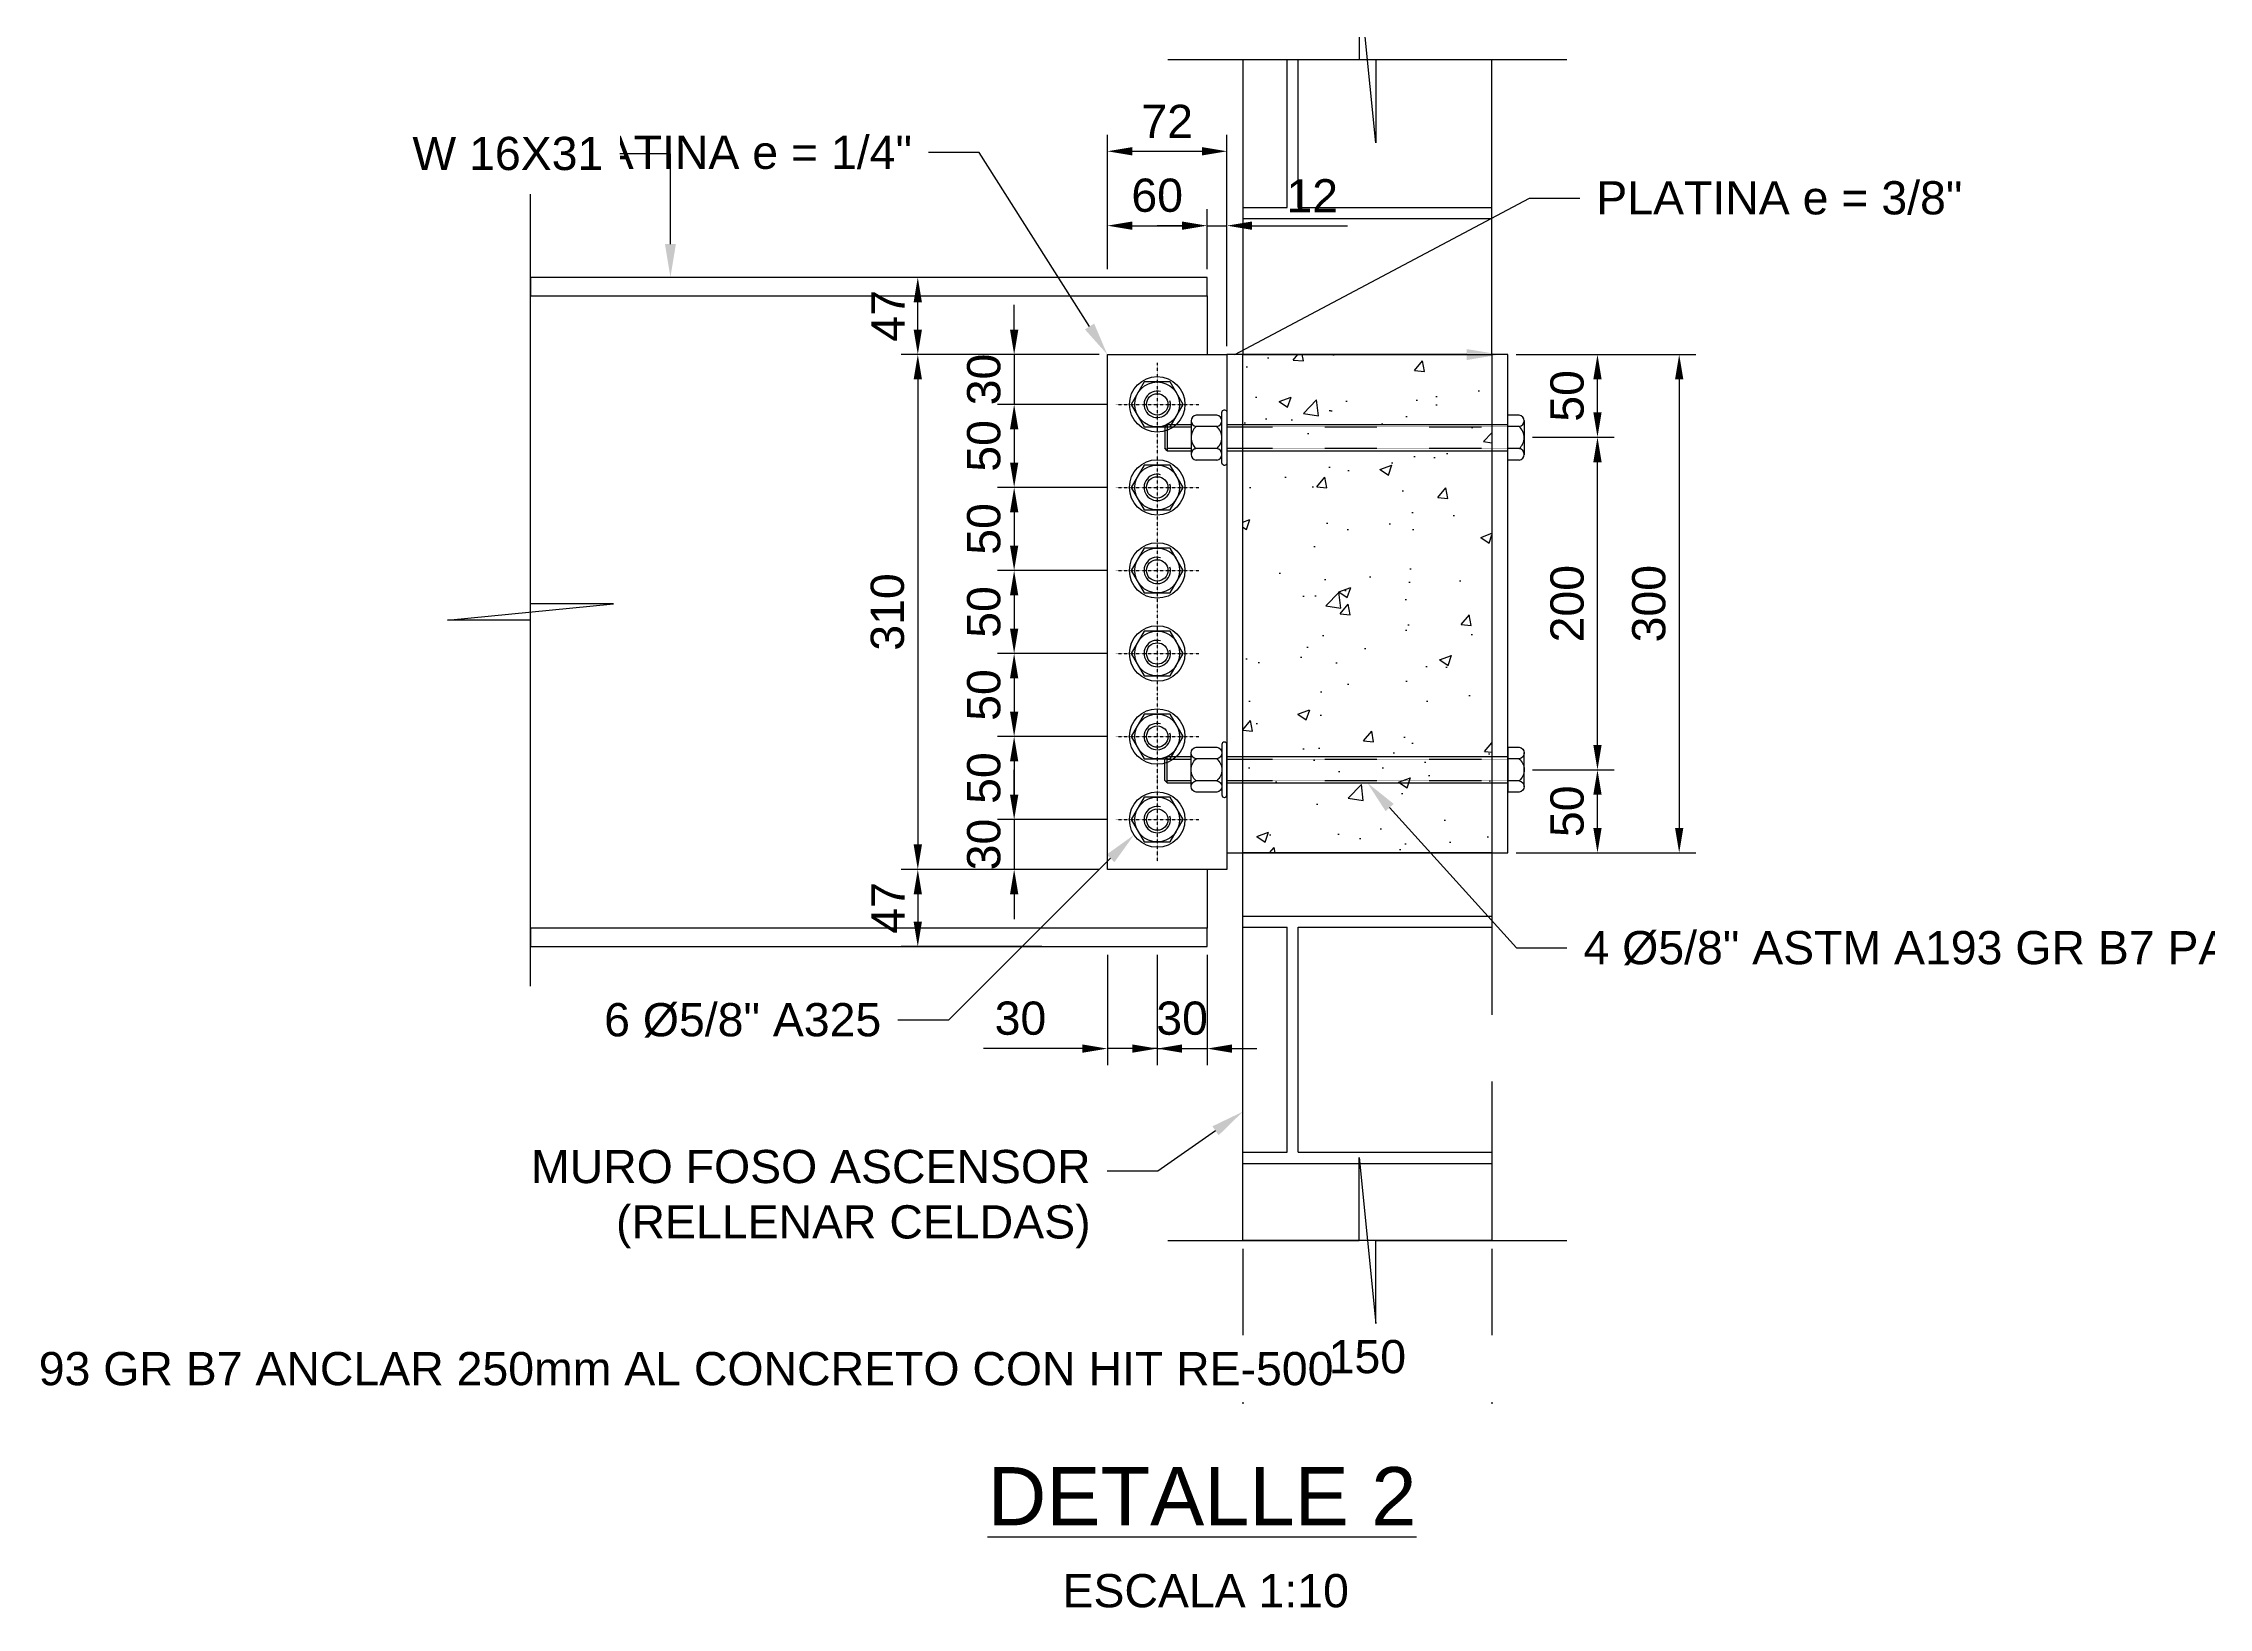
# Model space of a CAD drawing. Header units: millimetres. Extents: x -241278 to 318497, y -110515 to 29234.
# Drawn here: x -30626 to -29322, y -43251 to -42309 of the extents above; entities that cross this region are included whole.
import ezdxf
from ezdxf import colors
from ezdxf.entities.mleader import LeaderData, LeaderLine
from ezdxf.enums import TextEntityAlignment as Align
from ezdxf.math import Vec2, Vec3

# ---------------------------------------------------------------- set-up
doc = ezdxf.new("R2010")
doc.units = ezdxf.units.MM
doc.header["$LTSCALE"] = 0.1
doc.linetypes.add('CENTER', pattern=[2, 1.25, -0.25, 0.25, -0.25])
doc.linetypes.add('HIDDEN', pattern=[0.375, 0.25, -0.125])
for name, color, linetype in [('EE-CENTROS', 8, 'CENTER'), ('EE-OCULTAS', 8, 'HIDDEN'), ('EE-TEXTO 1', 4, 'Continuous'), ('EE-TEXTO 2', 2, 'Continuous'), ('SIM-CONCRETO', 8, 'Continuous'), ('SIM-COTAS', 1, 'Continuous'), ('SIM-MAMPOSTERIA', 150, 'Continuous'), ('SIM-PLATINAS', 2, 'Continuous'), ('SIM-W16x31', 164, 'Continuous')]:
    doc.layers.add(name, color=color, linetype=linetype)
doc.styles.add('ARIAL EE', font='arial.ttf')
doc.styles.get("Standard").update_dxf_attribs({"font": 'arial.ttf'})
doc.dimstyles.new('EE 1_STANDAR', dxfattribs={"dimtxt": 2, "dimasz": 1.5, "dimexe": 1, "dimexo": 0.5, "dimgap": 0.8, "dimtad": 1, "dimdec": 0, "dimdsep": 46, "dimtxsty": 'Standard', "dimcen": 0.09, "dimclrd": 256, "dimclre": 256, "dimclrt": 2, "dimadec": 0, "dimazin": 0, "dimtfac": 1, "dimtdec": 0, "dimtix": 1, "dimtmove": 0, "dimatfit": 2, "dimfxl": 1, "dimtolj": 1, "dimlwd": -1, "dimlwe": -1, "dimarcsym": 1})
pattern_1 = [(0, (0, -454.09), (142.24, 142.24), [277.8125, -6.6675]), (0, (-142.24, -447.42), (142.24, 142.24), [277.8125, -6.6675]), (90, (0, -454.09), (-142.24, 142.24), [-148.9075, 135.5725]), (90, (-6.67, -454.09), (-142.24, 142.24), [-148.9075, 135.5725])]

# ---------------------------------------------------------------- blocks, each defined once
blk = doc.blocks.new('TUERCA 5-8')
blk.add_lwpolyline([(919700.1, -652089.1), (919692.3, -652102.6), (919700.1, -652116.1), (919715.7, -652116.1), (919723.5, -652102.6), (919715.7, -652089.1)], close=True)
for radius in [16.7, 13.5, 6.44]:
    blk.add_circle((919707.9, -652102.6), radius)
blk.add_arc((919707.9, -652102.6), 7.94, 75, 15)
at = {"layer": 'EE-CENTROS'}
for p, q in [((919707.9, -652077.6), (919707.9, -652127.6)), ((919682.9, -652102.6), (919732.9, -652102.6))]:
    blk.add_line(p, q, dxfattribs=at)
blk = doc.blocks.new('TUER 5-8')
blk.add_blockref('TUERCA 5-8', (-919707.9, 652102.6))
blk = doc.blocks.new('*U97')
for p, q in [((-13.5, 175.9), (-13.5, 169)), ((-10.3, 178.9), (10.3, 178.9)), ((-6.6, 175.9), (-6.6, 169)), ((6.6, 175.9), (6.6, 169)), ((13.5, 175.9), (13.5, 169)), ((13.5, 169), (-13.5, 169)), ((-7.9, 0), (-7.9, 169)), ((7.9, 0), (7.9, 169)), ((-13.5, -6.1), (-13.5, -18.6)), ((-6.6, -6.1), (-6.6, -18.6)), ((6.6, -6.1), (6.6, -18.6)), ((13.5, -6.1), (13.5, -18.6)), ((-10.3, -21.6), (10.3, -21.6)), ((-7.9, -36), (-7.9, -21.6)), ((7.9, -36), (7.9, -21.6)), ((-7.9, -36), (7.9, -36)), ((-7.9, -36), (-6.4, -37.5)), ((-6.4, -37.5), (6.4, -37.5)), ((7.9, -36), (6.4, -37.5))]:
    blk.add_line(p, q)
blk.add_lwpolyline([(-16.7, -1.6), (-16.7, -1.5, -0.414214), (-15.2, 0), (15.2, 0, -0.414214), (16.7, -1.5), (16.7, -1.6, -0.414214), (15.2, -3.1), (-15.2, -3.1, -0.414214)], format="xyb", close=True)
for centre, radius, start, end in [((-10.1, 175.5), 3.47, 7.7682, 172.2318), ((0, 170.1), 8.8, 41.2145, 138.7855), ((10.1, 175.5), 3.47, 7.7682, 172.2318), ((-10.1, -6.6), 3.47, 7.7682, 172.2318), ((0, -11.9), 8.8, 41.2145, 138.7855), ((10.1, -6.6), 3.47, 7.7682, 172.2318), ((-10.1, -18.1), 3.47, 187.7682, 352.2318), ((0, -12.8), 8.8, 221.2145, 318.7855), ((10.1, -18.1), 3.47, 187.7682, 352.2318)]:
    blk.add_arc(centre, radius, start, end)
at = {"layer": 'EE-OCULTAS'}
for p, q in [((-6.4, 0), (-6.4, 169)), ((6.4, 0), (6.4, 169)), ((-6.4, -37.5), (-6.4, -21.6)), ((6.4, -37.5), (6.4, -21.8))]:
    blk.add_line(p, q, dxfattribs=at)
blk = doc.blocks.new('*D99')
at = {"layer": 'SIM-COTAS', "transparency": 16777216}
for p, q in [((-29739.1, -42496.7), (-29630.9, -42496.7)), ((-29640.9, -42511.7), (-29640.9, -42781.7)), ((-29739.1, -42796.7), (-29630.9, -42796.7))]:
    blk.add_line(p, q, dxfattribs=at)
for points in [[(-29643.4, -42511.7), (-29638.4, -42511.7), (-29640.9, -42496.7)], [(-29643.4, -42781.7), (-29638.4, -42781.7), (-29640.9, -42796.7)]]:
    blk.add_solid(points, dxfattribs=at)
at = {"layer": 'SIM-COTAS', "color": 2, "transparency": 16777216, "insert": (-29659.1, -42646.7), "char_height": 20, "attachment_point": 5, "rotation": 90}
blk.add_mtext('\\A1;300', dxfattribs=at)
blk = doc.blocks.new('*D100')
at = {"layer": 'SIM-COTAS', "transparency": 16777216}
for p, q in [((-29729.2, -42746.8), (-29680.1, -42746.8)), ((-29690.1, -42781.7), (-29690.1, -42761.8)), ((-29739.1, -42796.7), (-29680.1, -42796.7))]:
    blk.add_line(p, q, dxfattribs=at)
for points in [[(-29692.6, -42761.8), (-29687.6, -42761.8), (-29690.1, -42746.8)], [(-29692.6, -42781.7), (-29687.6, -42781.7), (-29690.1, -42796.7)]]:
    blk.add_solid(points, dxfattribs=at)
at = {"layer": 'SIM-COTAS', "color": 2, "transparency": 16777216, "insert": (-29708.3, -42771.7), "char_height": 20, "attachment_point": 5, "rotation": 90}
blk.add_mtext('\\A1;50', dxfattribs=at)
blk = doc.blocks.new('*D101')
at = {"layer": 'SIM-COTAS', "transparency": 16777216}
for p, q in [((-29729.2, -42546.5), (-29680.1, -42546.5)), ((-29690.1, -42731.8), (-29690.1, -42561.5)), ((-29729.2, -42746.8), (-29680.1, -42746.8))]:
    blk.add_line(p, q, dxfattribs=at)
for points in [[(-29692.6, -42561.5), (-29687.6, -42561.5), (-29690.1, -42546.5)], [(-29692.6, -42731.8), (-29687.6, -42731.8), (-29690.1, -42746.8)]]:
    blk.add_solid(points, dxfattribs=at)
at = {"layer": 'SIM-COTAS', "color": 2, "transparency": 16777216, "insert": (-29708.3, -42646.7), "char_height": 20, "attachment_point": 5, "rotation": 90}
blk.add_mtext('\\A1;200', dxfattribs=at)
blk = doc.blocks.new('*D102')
at = {"layer": 'SIM-COTAS', "transparency": 16777216}
for p, q in [((-29739.1, -42496.7), (-29680.1, -42496.7)), ((-29690.1, -42531.5), (-29690.1, -42511.7)), ((-29729.2, -42546.5), (-29680.1, -42546.5))]:
    blk.add_line(p, q, dxfattribs=at)
for points in [[(-29692.6, -42511.7), (-29687.6, -42511.7), (-29690.1, -42496.7)], [(-29692.6, -42531.5), (-29687.6, -42531.5), (-29690.1, -42546.5)]]:
    blk.add_solid(points, dxfattribs=at)
at = {"layer": 'SIM-COTAS', "color": 2, "transparency": 16777216, "insert": (-29708.3, -42521.6), "char_height": 20, "attachment_point": 5, "rotation": 90}
blk.add_mtext('\\A1;50', dxfattribs=at)
blk = doc.blocks.new('*D103')
at = {"layer": 'SIM-COTAS', "transparency": 16777216}
for p, q in [((-29903.6, -43035.1), (-29903.6, -43128.4)), ((-29753.6, -43035.1), (-29753.6, -43128.4)), ((-29768.6, -43118.4), (-29888.6, -43118.4))]:
    blk.add_line(p, q, dxfattribs=at)
for points in [[(-29888.6, -43115.9), (-29888.6, -43120.9), (-29903.6, -43118.4)], [(-29768.6, -43115.9), (-29768.6, -43120.9), (-29753.6, -43118.4)]]:
    blk.add_solid(points, dxfattribs=at)
at = {"layer": 'SIM-COTAS', "color": 2, "transparency": 16777216, "insert": (-29828.6, -43100.2), "char_height": 20, "attachment_point": 5}
blk.add_mtext('\\A1;150', dxfattribs=at)
blk = doc.blocks.new('*D104')
at = {"layer": 'SIM-COTAS', "transparency": 16777216}
for p, q in [((-30054.6, -42450.2), (-30109.2, -42450.2)), ((-30099.2, -42481.7), (-30099.2, -42465.2)), ((-29990.1, -42496.7), (-30109.2, -42496.7))]:
    blk.add_line(p, q, dxfattribs=at)
for points in [[(-30101.7, -42465.2), (-30096.7, -42465.2), (-30099.2, -42450.2)], [(-30101.7, -42481.7), (-30096.7, -42481.7), (-30099.2, -42496.7)]]:
    blk.add_solid(points, dxfattribs=at)
at = {"layer": 'SIM-COTAS', "color": 2, "transparency": 16777216, "insert": (-30117.2, -42473.4), "char_height": 20, "attachment_point": 5, "rotation": 90}
blk.add_mtext('\\A1;47', dxfattribs=at)
blk = doc.blocks.new('*D105')
at = {"layer": 'SIM-COTAS', "transparency": 16777216}
for p, q in [((-29990.1, -42496.7), (-30109.2, -42496.7)), ((-30099.2, -42511.7), (-30099.2, -42791.7)), ((-29990.1, -42806.7), (-30109.2, -42806.7))]:
    blk.add_line(p, q, dxfattribs=at)
for points in [[(-30101.7, -42511.7), (-30096.7, -42511.7), (-30099.2, -42496.7)], [(-30101.7, -42791.7), (-30096.7, -42791.7), (-30099.2, -42806.7)]]:
    blk.add_solid(points, dxfattribs=at)
at = {"layer": 'SIM-COTAS', "color": 2, "transparency": 16777216, "insert": (-30117.4, -42651.7), "char_height": 20, "attachment_point": 5, "rotation": 90}
blk.add_mtext('\\A1;310', dxfattribs=at)
blk = doc.blocks.new('*D106')
at = {"layer": 'SIM-COTAS', "transparency": 16777216}
for p, q in [((-29990.1, -42806.7), (-30109.2, -42806.7)), ((-30099.2, -42821.7), (-30099.2, -42838.2)), ((-30024.6, -42853.2), (-30109.2, -42853.2))]:
    blk.add_line(p, q, dxfattribs=at)
for points in [[(-30101.7, -42821.7), (-30096.7, -42821.7), (-30099.2, -42806.7)], [(-30101.7, -42838.2), (-30096.7, -42838.2), (-30099.2, -42853.2)]]:
    blk.add_solid(points, dxfattribs=at)
at = {"layer": 'SIM-COTAS', "color": 2, "transparency": 16777216, "insert": (-30117.2, -42829.9), "char_height": 20, "attachment_point": 5, "rotation": 90}
blk.add_mtext('\\A1;47', dxfattribs=at)
blk = doc.blocks.new('*D107')
at = {"layer": 'SIM-COTAS', "transparency": 16777216}
for p, q in [((-30041.2, -42481.7), (-30041.2, -42466.7)), ((-29990.1, -42496.7), (-30051.2, -42496.7)), ((-30041.2, -42496.7), (-30041.2, -42526.7)), ((-29985.1, -42526.7), (-30051.2, -42526.7)), ((-30041.2, -42541.7), (-30041.2, -42556.7))]:
    blk.add_line(p, q, dxfattribs=at)
for points in [[(-30043.7, -42481.7), (-30038.7, -42481.7), (-30041.2, -42496.7)], [(-30043.7, -42541.7), (-30038.7, -42541.7), (-30041.2, -42526.7)]]:
    blk.add_solid(points, dxfattribs=at)
at = {"layer": 'SIM-COTAS', "color": 2, "transparency": 16777216, "insert": (-30059.4, -42511.7), "char_height": 20, "attachment_point": 5, "rotation": 90}
blk.add_mtext('\\A1;30', dxfattribs=at)
blk = doc.blocks.new('*D108')
at = {"layer": 'SIM-COTAS', "transparency": 16777216}
for p, q in [((-29985.1, -42526.7), (-30051.2, -42526.7)), ((-30041.2, -42541.7), (-30041.2, -42561.7)), ((-29985.1, -42576.7), (-30051.2, -42576.7))]:
    blk.add_line(p, q, dxfattribs=at)
for points in [[(-30043.7, -42541.7), (-30038.7, -42541.7), (-30041.2, -42526.7)], [(-30043.7, -42561.7), (-30038.7, -42561.7), (-30041.2, -42576.7)]]:
    blk.add_solid(points, dxfattribs=at)
at = {"layer": 'SIM-COTAS', "color": 2, "transparency": 16777216, "insert": (-30059.4, -42551.7), "char_height": 20, "attachment_point": 5, "rotation": 90}
blk.add_mtext('\\A1;50', dxfattribs=at)
blk = doc.blocks.new('*D109')
at = {"layer": 'SIM-COTAS', "transparency": 16777216}
for p, q in [((-29985.1, -42576.7), (-30051.2, -42576.7)), ((-30041.2, -42591.7), (-30041.2, -42611.7)), ((-29985.1, -42626.7), (-30051.2, -42626.7))]:
    blk.add_line(p, q, dxfattribs=at)
for points in [[(-30043.7, -42591.7), (-30038.7, -42591.7), (-30041.2, -42576.7)], [(-30043.7, -42611.7), (-30038.7, -42611.7), (-30041.2, -42626.7)]]:
    blk.add_solid(points, dxfattribs=at)
at = {"layer": 'SIM-COTAS', "color": 2, "transparency": 16777216, "insert": (-30059.4, -42601.7), "char_height": 20, "attachment_point": 5, "rotation": 90}
blk.add_mtext('\\A1;50', dxfattribs=at)
blk = doc.blocks.new('*D110')
at = {"layer": 'SIM-COTAS', "transparency": 16777216}
for p, q in [((-29985.1, -42626.7), (-30051.2, -42626.7)), ((-30041.2, -42641.7), (-30041.2, -42661.7)), ((-29985.1, -42676.7), (-30051.2, -42676.7))]:
    blk.add_line(p, q, dxfattribs=at)
for points in [[(-30043.7, -42641.7), (-30038.7, -42641.7), (-30041.2, -42626.7)], [(-30043.7, -42661.7), (-30038.7, -42661.7), (-30041.2, -42676.7)]]:
    blk.add_solid(points, dxfattribs=at)
at = {"layer": 'SIM-COTAS', "color": 2, "transparency": 16777216, "insert": (-30059.4, -42651.7), "char_height": 20, "attachment_point": 5, "rotation": 90}
blk.add_mtext('\\A1;50', dxfattribs=at)
blk = doc.blocks.new('*D111')
at = {"layer": 'SIM-COTAS', "transparency": 16777216}
for p, q in [((-29985.1, -42676.7), (-30051.2, -42676.7)), ((-30041.2, -42691.7), (-30041.2, -42711.7)), ((-29985.1, -42726.7), (-30051.2, -42726.7))]:
    blk.add_line(p, q, dxfattribs=at)
for points in [[(-30043.7, -42691.7), (-30038.7, -42691.7), (-30041.2, -42676.7)], [(-30043.7, -42711.7), (-30038.7, -42711.7), (-30041.2, -42726.7)]]:
    blk.add_solid(points, dxfattribs=at)
at = {"layer": 'SIM-COTAS', "color": 2, "transparency": 16777216, "insert": (-30059.4, -42701.7), "char_height": 20, "attachment_point": 5, "rotation": 90}
blk.add_mtext('\\A1;50', dxfattribs=at)
blk = doc.blocks.new('*D112')
at = {"layer": 'SIM-COTAS', "transparency": 16777216}
for p, q in [((-29985.1, -42726.7), (-30051.2, -42726.7)), ((-30041.2, -42741.7), (-30041.2, -42761.7)), ((-29985.1, -42776.7), (-30051.2, -42776.7))]:
    blk.add_line(p, q, dxfattribs=at)
for points in [[(-30043.7, -42741.7), (-30038.7, -42741.7), (-30041.2, -42726.7)], [(-30043.7, -42761.7), (-30038.7, -42761.7), (-30041.2, -42776.7)]]:
    blk.add_solid(points, dxfattribs=at)
at = {"layer": 'SIM-COTAS', "color": 2, "transparency": 16777216, "insert": (-30059.4, -42751.7), "char_height": 20, "attachment_point": 5, "rotation": 90}
blk.add_mtext('\\A1;50', dxfattribs=at)
blk = doc.blocks.new('*D113')
at = {"layer": 'SIM-COTAS', "transparency": 16777216}
for p, q in [((-30041.2, -42761.7), (-30041.2, -42746.7)), ((-29985.1, -42776.7), (-30051.2, -42776.7)), ((-30041.2, -42776.7), (-30041.2, -42806.7)), ((-29990.1, -42806.7), (-30051.2, -42806.7)), ((-30041.2, -42821.7), (-30041.2, -42836.7))]:
    blk.add_line(p, q, dxfattribs=at)
for points in [[(-30043.7, -42761.7), (-30038.7, -42761.7), (-30041.2, -42776.7)], [(-30043.7, -42821.7), (-30038.7, -42821.7), (-30041.2, -42806.7)]]:
    blk.add_solid(points, dxfattribs=at)
at = {"layer": 'SIM-COTAS', "color": 2, "transparency": 16777216, "insert": (-30059.4, -42791.7), "char_height": 20, "attachment_point": 5, "rotation": 90}
blk.add_mtext('\\A1;30', dxfattribs=at)
blk = doc.blocks.new('*D114')
at = {"layer": 'SIM-COTAS', "transparency": 16777216}
for p, q in [((-29985.1, -42445.2), (-29985.1, -42409.1)), ((-29925.1, -42445.2), (-29925.1, -42409.1)), ((-29970.1, -42419.1), (-29940.1, -42419.1))]:
    blk.add_line(p, q, dxfattribs=at)
for points in [[(-29970.1, -42416.6), (-29970.1, -42421.6), (-29985.1, -42419.1)], [(-29940.1, -42416.6), (-29940.1, -42421.6), (-29925.1, -42419.1)]]:
    blk.add_solid(points, dxfattribs=at)
at = {"layer": 'SIM-COTAS', "color": 2, "transparency": 16777216, "insert": (-29955.1, -42400.9), "char_height": 20, "attachment_point": 5}
blk.add_mtext('\\A1;60', dxfattribs=at)
blk = doc.blocks.new('*D115')
at = {"layer": 'SIM-COTAS', "transparency": 16777216}
for p, q in [((-29925.1, -42445.2), (-29925.1, -42409.1)), ((-29913.1, -42491.7), (-29913.1, -42409.1)), ((-29940.1, -42419.1), (-29955.1, -42419.1)), ((-29925.1, -42419.1), (-29913.1, -42419.1)), ((-29898.1, -42419.1), (-29840.5, -42419.1))]:
    blk.add_line(p, q, dxfattribs=at)
for points in [[(-29940.1, -42416.6), (-29940.1, -42421.6), (-29925.1, -42419.1)], [(-29898.1, -42416.6), (-29898.1, -42421.6), (-29913.1, -42419.1)]]:
    blk.add_solid(points, dxfattribs=at)
at = {"layer": 'SIM-COTAS', "color": 2, "transparency": 16777216, "insert": (-29861.8, -42401.1), "char_height": 20, "attachment_point": 5}
blk.add_mtext('\\A1;12', dxfattribs=at)
blk = doc.blocks.new('*D116')
at = {"layer": 'SIM-COTAS', "transparency": 16777216}
for p, q in [((-29985.1, -42445.2), (-29985.1, -42364.3)), ((-29913.1, -42491.7), (-29913.1, -42364.3)), ((-29970.1, -42374.3), (-29928.1, -42374.3))]:
    blk.add_line(p, q, dxfattribs=at)
for points in [[(-29970.1, -42371.8), (-29970.1, -42376.8), (-29985.1, -42374.3)], [(-29928.1, -42371.8), (-29928.1, -42376.8), (-29913.1, -42374.3)]]:
    blk.add_solid(points, dxfattribs=at)
at = {"layer": 'SIM-COTAS', "color": 2, "transparency": 16777216, "insert": (-29949.1, -42356.3), "char_height": 20, "attachment_point": 5}
blk.add_mtext('\\A1;72', dxfattribs=at)
blk = doc.blocks.new('*D117')
at = {"layer": 'SIM-COTAS', "transparency": 16777216}
for p, q in [((-29985.1, -42858.2), (-29985.1, -42924.6)), ((-29955.1, -42858.2), (-29955.1, -42924.6)), ((-30000.1, -42914.6), (-30059.7, -42914.6)), ((-29955.1, -42914.6), (-29985.1, -42914.6)), ((-29940.1, -42914.6), (-29925.1, -42914.6))]:
    blk.add_line(p, q, dxfattribs=at)
for points in [[(-30000.1, -42912.1), (-30000.1, -42917.1), (-29985.1, -42914.6)], [(-29940.1, -42912.1), (-29940.1, -42917.1), (-29955.1, -42914.6)]]:
    blk.add_solid(points, dxfattribs=at)
at = {"layer": 'SIM-COTAS', "color": 2, "transparency": 16777216, "insert": (-30037.4, -42896.4), "char_height": 20, "attachment_point": 5}
blk.add_mtext('\\A1;30', dxfattribs=at)
blk = doc.blocks.new('*D118')
at = {"layer": 'SIM-COTAS', "transparency": 16777216}
for p, q in [((-29955.1, -42858.2), (-29955.1, -42924.6)), ((-29925.1, -42858.2), (-29925.1, -42924.6)), ((-29970.1, -42914.6), (-29985.1, -42914.6)), ((-29955.1, -42914.6), (-29925.1, -42914.6)), ((-29910.1, -42914.6), (-29895.1, -42914.6))]:
    blk.add_line(p, q, dxfattribs=at)
for points in [[(-29970.1, -42912.1), (-29970.1, -42917.1), (-29955.1, -42914.6)], [(-29910.1, -42912.1), (-29910.1, -42917.1), (-29925.1, -42914.6)]]:
    blk.add_solid(points, dxfattribs=at)
at = {"layer": 'SIM-COTAS', "color": 2, "transparency": 16777216, "insert": (-29940.1, -42896.4), "char_height": 20, "attachment_point": 5}
blk.add_mtext('\\A1;30', dxfattribs=at)
blk = doc.blocks.new('TÍTULO')
at = {"layer": 'EE-TEXTO 1', "style": 'ARIAL EE'}
blk.add_attdef('%%UTÍTULO', text='', height=3.5, dxfattribs=at).set_placement((0, 0), align=Align.MIDDLE_CENTER)
at = {"layer": 'EE-TEXTO 2', "style": 'ARIAL EE'}
for tag, p in [('SUBTÍTULO', (0, -4.24)), ('ESCALA', (0, -5.71))]:
    blk.add_attdef(tag, text='', height=2, dxfattribs=at).set_placement(p, align=Align.MIDDLE_CENTER)

msp = doc.modelspace()

# ---------------------------------------------------------------- hatches: boundary and pattern name
at = {"layer": 'SIM-CONCRETO'}
h = msp.add_hatch(dxfattribs=at)
h.set_pattern_fill('AR-CONC', color=256, scale=0.4)
h.paths.add_polyline_path([(-29903.6, -42496.7), (-29753.6, -42496.7), (-29753.6, -42796.7), (-29903.6, -42796.7)])
at = {"layer": 'SIM-MAMPOSTERIA'}
h = msp.add_hatch(dxfattribs=at)
h.set_pattern_fill('AR-B816C', color=256, scale=0.7)
h.set_pattern_definition(pattern_1)
h.paths.add_polyline_path([(-29903.6, -42796.7), (-29753.6, -42796.7), (-29753.6, -43030.1), (-29903.6, -43030.1)])

# ---------------------------------------------------------------- linework, layer by layer
at = {"layer": 'SIM-CONCRETO'}
msp.add_lwpolyline([(-29903.6, -42496.7), (-29753.6, -42496.7), (-29753.6, -42796.7), (-29903.6, -42796.7)], close=True, dxfattribs=at)
at = {"layer": 'SIM-COTAS'}
for points in [[(-29708.6, -42319.2), (-29823.6, -42319.2), (-29823.6, -42369.2), (-29833.6, -42269.2), (-29833.6, -42319.2), (-29948.6, -42319.2)], [(-30332.3, -42903.2), (-30332.3, -42656.7), (-30382.3, -42656.7), (-30282.3, -42646.7), (-30332.3, -42646.7), (-30332.3, -42400.2)], [(-29948.6, -43030.1), (-29833.6, -43030.1), (-29833.6, -42980.1), (-29823.6, -43080.1), (-29823.6, -43030.1), (-29708.6, -43030.1)]]:
    msp.add_lwpolyline(points, dxfattribs=at)
at = {"layer": 'SIM-MAMPOSTERIA'}
msp.add_lwpolyline([(-29903.6, -42796.7), (-29753.6, -42796.7), (-29753.6, -43030.1), (-29903.6, -43030.1)], close=True, dxfattribs=at)
at = {"layer": 'SIM-PLATINAS'}
for points in [[(-29913.1, -42496.7), (-29913.1, -42806.7), (-29985.1, -42806.7), (-29985.1, -42496.7)], [(-29913.1, -42496.7), (-29913.1, -42796.7), (-29903.6, -42796.7), (-29903.6, -42496.7)], [(-29753.6, -42496.7), (-29753.6, -42796.7), (-29744.1, -42796.7), (-29744.1, -42496.7)]]:
    msp.add_lwpolyline(points, close=True, dxfattribs=at)
at = {"layer": 'SIM-W16x31'}
for points in [[(-29925.1, -42450.2), (-30332.3, -42450.2), (-30332.3, -42461.4), (-29925.1, -42461.4)], [(-29925.1, -42842), (-30332.3, -42842), (-30332.3, -42853.2), (-29925.1, -42853.2)]]:
    msp.add_lwpolyline(points, close=True, dxfattribs=at)
msp.add_lwpolyline([(-29925.1, -42806.7), (-29925.1, -42842), (-30332.3, -42842), (-30332.3, -42461.4), (-29925.1, -42461.4), (-29925.1, -42496.7)], dxfattribs=at)

# ---------------------------------------------------------------- block references
for p in [(-29955.1, -42526.7), (-29955.1, -42576.7), (-29955.1, -42626.7), (-29955.1, -42676.7), (-29955.1, -42726.7), (-29955.1, -42776.7)]:
    msp.add_blockref('TUER 5-8', p)
at = {"rotation": 270}
msp.add_blockref('*U97', (-29913.1, -42546.7), dxfattribs=at)
at = {"xscale": -1, "rotation": 270}
msp.add_blockref('*U97', (-29913.1, -42746.7), dxfattribs=at)
at = {"layer": 'SIM-COTAS'}
ref = msp.add_blockref('TÍTULO', (-29922.7, -43236.6), dxfattribs=dict(at, xscale=10, yscale=10, zscale=10))
ref.add_attrib('ESCALA1:100', 'ESCALA 1:10', dxfattribs={"layer": 'EE-TEXTO 2', "height": 20, "style": 'ARIAL EE'}).set_placement((-29925.9, -43251), align=Align.CENTER)
ref.add_attrib('%%UVISTAENPLANTA', '%%UDETALLE 2', dxfattribs={"layer": 'EE-TEXTO 1', "height": 35, "style": 'ARIAL EE'}).set_placement((-29928.1, -43201.6), align=Align.CENTER)

# ---------------------------------------------------------------- dimensions: what is measured, and where the dimension line sits
for base, p1, p2, picture, middle in [((-29913.1, -42374.3), (-29985.1, -42450.2), (-29913.1, -42496.7), '*D116', (-29949.1, -42356.3)), ((-29925.1, -42419.1), (-29985.1, -42450.2), (-29925.1, -42450.2), '*D114', (-29955.1, -42400.9)), ((-29925.1, -42914.6), (-29955.1, -42853.2), (-29925.1, -42853.2), '*D118', (-29940.1, -42896.4)), ((-29903.6, -43118.4), (-29753.6, -43030.1), (-29903.6, -43030.1), '*D103', (-29828.6, -43100.2))]:
    dim = msp.add_linear_dim(base=base, p1=p1, p2=p2, dimstyle='EE 1_STANDAR', dxfattribs=at)
    dim.commit()
    dim.dimension.update_dxf_attribs({"geometry": picture, "text_midpoint": middle})
for base, p1, p2, picture, middle in [((-29913.1, -42419.1), (-29925.1, -42450.2), (-29913.1, -42496.7), '*D115', (-29861.8, -42419.1)), ((-29955.1, -42914.6), (-29985.1, -42853.2), (-29955.1, -42853.2), '*D117', (-30037.4, -42914.6))]:
    dim = msp.add_linear_dim(base=base, p1=p1, p2=p2, dimstyle='EE 1_STANDAR', dxfattribs=at)
    dim.commit()
    dim.dimension.update_dxf_attribs({"geometry": picture, "text_midpoint": middle, "dimtype": 160})
for base, p1, p2, picture, middle in [((-30099.1926285, -42450.1588613), (-29985.0855391, -42496.6588613), (-30049.6390838, -42450.1588613), '*D104', (-30117.1926285, -42473.4088613)), ((-30041.2, -42526.7), (-29985.1, -42496.7), (-29980.1, -42526.7), '*D107', (-30059.4, -42511.7)), ((-30099.2, -42806.7), (-29985.1, -42496.7), (-29985.1, -42806.7), '*D105', (-30117.4, -42651.7)), ((-29640.9, -42796.7), (-29744.1, -42496.7), (-29744.1, -42796.7), '*D99', (-29659.1, -42646.7)), ((-29690.1, -42496.7), (-29734.2, -42546.5), (-29744.1, -42496.7), '*D102', (-29708.3, -42521.6)), ((-30041.2, -42576.7), (-29980.1, -42526.7), (-29980.1, -42576.7), '*D108', (-30059.4, -42551.7)), ((-29690.1, -42546.5), (-29734.2, -42746.8), (-29734.2, -42546.5), '*D101', (-29708.3, -42646.7)), ((-30041.2, -42626.7), (-29980.1, -42576.7), (-29980.1, -42626.7), '*D109', (-30059.4, -42601.7)), ((-30041.2, -42676.7), (-29980.1, -42626.7), (-29980.1, -42676.7), '*D110', (-30059.4, -42651.7)), ((-30041.2, -42726.7), (-29980.1, -42676.7), (-29980.1, -42726.7), '*D111', (-30059.4, -42701.7)), ((-30041.2, -42776.7), (-29980.1, -42726.7), (-29980.1, -42776.7), '*D112', (-30059.4, -42751.7)), ((-30041.2, -42806.7), (-29980.1, -42776.7), (-29985.1, -42806.7), '*D113', (-30059.4, -42791.7)), ((-29690.1, -42746.8), (-29744.1, -42796.7), (-29734.2, -42746.8), '*D100', (-29708.3, -42771.7)), ((-30099.1926285, -42853.1588613), (-29985.0855391, -42806.6588613), (-30019.6390838, -42853.1588613), '*D106', (-30117.1926285, -42829.9088613))]:
    dim = msp.add_linear_dim(base=base, p1=p1, p2=p2, angle=90, dimstyle='EE 1_STANDAR', dxfattribs=at)
    dim.commit()
    dim.dimension.update_dxf_attribs({"geometry": picture, "text_midpoint": middle})

# ---------------------------------------------------------------- next in the draw order: leaders
at = {"layer": 'SIM-COTAS', "linetype": 'Continuous'}
ml = msp.add_multileader_mtext('Standard', dxfattribs=at)
ml.set_content('\\A1;{\\C2;PLATINA e = 1/4"}', color=256)
ml.set_leader_properties()
ml.build(insert=Vec2(0, 0))
ml.multileader.update_dxf_attribs({"dogleg_length": 0.0025, "arrow_head_size": 20, "scale": 10})
ctx = ml.context
ctx.base_point, ctx.scale, ctx.char_height, ctx.arrow_head_size, ctx.landing_gap_size, ctx.plane_origin = Vec3(-30227, -42375.1), 10, 20, 20, 10, Vec3(-59556, -35990.1)
ctx.text_align_type = 2
notes = []
notes.append((ctx, [(1, (1, 1, 0), (-30062.3, -42375.1), (-1, 0), 30.4, [(0, [(-29985.1, -42496.7)], 0, [])])]))
ctx.mtext.insert, ctx.mtext.width, ctx.mtext.defined_height, ctx.mtext.alignment, ctx.mtext.flow_direction = Vec3(-30102.7, -42364.9), 94.269, 56.3, 3, 5
ctx.mtext.has_bg_fill, ctx.mtext.bg_color, ctx.mtext.bg_scale_factor, ctx.mtext.bg_transparency, ctx.mtext.use_window_bg_color = 1, -1027028792, 1.5, 0, 1
ml = msp.add_multileader_mtext('Standard', dxfattribs=at)
ml.set_content('\\A1;{\\C2;PLATINA e = 3/8"}', color=256)
ml.set_leader_properties()
ml.build(insert=Vec2(0, 0))
ml.multileader.update_dxf_attribs({"dogleg_length": 0.0025, "arrow_head_size": 20, "scale": 10})
ctx = ml.context
ctx.base_point, ctx.scale, ctx.char_height, ctx.arrow_head_size, ctx.landing_gap_size, ctx.plane_origin = Vec3(-29700.8, -42402.5), 10, 20, 20, 10, Vec3(-59319.8, -35990.1)
notes.append((ctx, [(0, (1, 1, 0), (-29731.1, -42402.5), (1, 0), 30.4, [(1, [(-29748.8, -42496.7), (-29908.3, -42496.7)], 0, [])])]))
ctx.mtext.insert, ctx.mtext.width, ctx.mtext.defined_height, ctx.mtext.flow_direction = Vec3(-29690.8, -42392.3), 94.269, 56.3, 5
ctx.mtext.has_bg_fill, ctx.mtext.bg_color, ctx.mtext.bg_scale_factor, ctx.mtext.bg_transparency, ctx.mtext.use_window_bg_color = 1, -1027028792, 1.5, 0, 1
ml = msp.add_multileader_mtext('Standard', dxfattribs=at)
ml.set_content('{\\C2;4 %%C5/8" ASTM A193 GR B7 PASANTES}', color=256)
ml.set_leader_properties()
ml.build(insert=Vec2(0, 0))
ml.multileader.update_dxf_attribs({"dogleg_length": 0.0025, "arrow_head_size": 20, "scale": 10})
ctx = ml.context
ctx.base_point, ctx.scale, ctx.char_height, ctx.arrow_head_size, ctx.landing_gap_size, ctx.plane_origin = Vec3(-29708.5, -42853.9), 10, 20, 20, 10, Vec3(-58989.2, -36550.8)
notes.append((ctx, [(0, (1, 1, 0), (-29738.9, -42853.9), (1, 0), 30.4, [(0, [(-29828.6, -42754.6)], 0, [])])]))
ctx.mtext.insert, ctx.mtext.width, ctx.mtext.defined_height, ctx.mtext.flow_direction = Vec3(-29698.5, -42843.8), 180.304, 84.6, 5
ctx.mtext.has_bg_fill, ctx.mtext.bg_color, ctx.mtext.bg_scale_factor, ctx.mtext.bg_transparency, ctx.mtext.use_window_bg_color = 1, -1027028792, 1.5, 0, 1
ml = msp.add_multileader_mtext('Standard', dxfattribs=at)
ml.set_content('{\\C2;6 %%C5/8" A325}', color=256)
ml.set_leader_properties()
ml.build(insert=Vec2(0, 0))
ml.multileader.update_dxf_attribs({"dogleg_length": 0.0025, "arrow_head_size": 20, "scale": 10})
ctx = ml.context
ctx.base_point, ctx.scale, ctx.char_height, ctx.arrow_head_size, ctx.landing_gap_size, ctx.plane_origin = Vec3(-30222.6, -42897.4), 10, 20, 20, 10, Vec3(-59556, -36020.1)
ctx.text_align_type = 2
notes.append((ctx, [(1, (1, 1, 0), (-30080.8, -42897.4), (-1, 0), 30.4, [(0, [(-29969, -42785.9)], 0, [])])]))
ctx.mtext.insert, ctx.mtext.width, ctx.mtext.defined_height, ctx.mtext.alignment, ctx.mtext.flow_direction = Vec3(-30121.2, -42887.2), 94.269, 56.3, 3, 5
ctx.mtext.has_bg_fill, ctx.mtext.bg_color, ctx.mtext.bg_scale_factor, ctx.mtext.bg_transparency, ctx.mtext.use_window_bg_color = 1, -1027028792, 1.5, 0, 1
ml = msp.add_multileader_mtext('Standard', dxfattribs=at)
ml.set_content('{\\C2;MURO FOSO ASCENSOR\\P(RELLENAR CELDAS)}', color=256)
ml.set_leader_properties()
ml.build(insert=Vec2(0, 0))
ml.multileader.update_dxf_attribs({"dogleg_length": 0.0025, "arrow_head_size": 20, "scale": 10})
ctx = ml.context
ctx.base_point, ctx.scale, ctx.char_height, ctx.arrow_head_size, ctx.landing_gap_size, ctx.plane_origin = Vec3(-30288.1, -42988.5), 10, 20, 20, 10, Vec3(-59548.7, -36748.8)
ctx.text_align_type = 2
notes.append((ctx, [(1, (1, 1, 0), (-29954.8, -42988.5), (-1, 0), 30.4, [(0, [(-29903.6, -42952.6)], 0, [])])]))
ctx.mtext.insert, ctx.mtext.width, ctx.mtext.defined_height, ctx.mtext.alignment, ctx.mtext.flow_direction = Vec3(-29995.2, -42975.6), 300.896, 84.6, 3, 5
ctx.mtext.has_bg_fill, ctx.mtext.bg_color, ctx.mtext.bg_scale_factor, ctx.mtext.bg_transparency, ctx.mtext.use_window_bg_color = 1, -1027028792, 1.5, 0, 1
for ctx, leaders in notes:
    for number, flags, end, landing, length, lines in leaders:
        leader = LeaderData()
        leader.index, (leader.has_last_leader_line, leader.has_dogleg_vector, leader.attachment_direction) = number, flags
        leader.last_leader_point, leader.dogleg_vector, leader.dogleg_length = Vec3(end), Vec3(landing), length
        for number, points, colour, breaks in lines:
            line = LeaderLine()
            line.index, line.vertices, line.color, line.breaks = number, Vec3.list(points), colors.encode_raw_color(colour), breaks
            leader.lines.append(line)
        ctx.leaders.append(leader)

# ---------------------------------------------------------------- next in the draw order: hatches: boundary and pattern name
at = {"layer": 'SIM-MAMPOSTERIA'}
h = msp.add_hatch(dxfattribs=at)
h.set_pattern_fill('AR-B816C', color=256, scale=0.7)
h.set_pattern_definition(pattern_1)
h.paths.add_polyline_path([(-29903.6, -42496.7), (-29753.6, -42496.7), (-29753.6, -42319.2), (-29903.6, -42319.2)])

# ---------------------------------------------------------------- next in the draw order: linework, layer by layer
msp.add_lwpolyline([(-29903.6, -42496.7), (-29753.6, -42496.7), (-29753.6, -42319.2), (-29903.6, -42319.2)], close=True, dxfattribs=at)

# ---------------------------------------------------------------- next in the draw order: leaders
at = {"layer": 'SIM-COTAS', "linetype": 'Continuous'}
ml = msp.add_multileader_mtext('Standard', dxfattribs=at)
ml.set_content('\\A1;{\\C2;W 16X31}', color=256)
ml.set_leader_properties()
ml.build(insert=Vec2(0, 0))
ml.multileader.update_dxf_attribs({"dogleg_length": 0.0025, "arrow_head_size": 20, "scale": 10})
ctx = ml.context
ctx.base_point, ctx.scale, ctx.char_height, ctx.arrow_head_size, ctx.landing_gap_size, ctx.plane_origin = Vec3(-30407.9, -42375.8), 10, 20, 20, 10, Vec3(-59774.6, -36012.2)
ctx.text_align_type = 2
notes = []
notes.append((ctx, [(1, (1, 1, 0), (-30248.1, -42375.8), (-1, 0), 30.4, [(0, [(-30248.1, -42450.2)], 0, [])])]))
ctx.mtext.insert, ctx.mtext.width, ctx.mtext.defined_height, ctx.mtext.alignment, ctx.mtext.flow_direction = Vec3(-30288.5, -42365.6), 120.25, 84.6, 3, 5
ctx.mtext.has_bg_fill, ctx.mtext.bg_color, ctx.mtext.bg_scale_factor, ctx.mtext.bg_transparency, ctx.mtext.use_window_bg_color = 1, -1027028792, 1.5, 0, 1
ml = msp.add_multileader_mtext('Standard', dxfattribs=at)
ml.set_content('{\\C2;8 %%C5/8" A325}', color=256)
ml.set_leader_properties()
ml.build(insert=Vec2(0, 0))
ml.multileader.update_dxf_attribs({"dogleg_length": 0.0025, "arrow_head_size": 20, "scale": 10})
ctx = ml.context
ctx.base_point, ctx.scale, ctx.char_height, ctx.arrow_head_size, ctx.landing_gap_size, ctx.plane_origin = Vec3(-29000.2, -42914.5), 10, 20, 20, 10, Vec3(-58330.4, -35969.2)
ctx.text_align_type = 2
notes.append((ctx, [(1, (1, 1, 0), (-28858.5, -42914.5), (-1, 0), 30.4, [(0, [(-28743.4, -42735)], 0, [])])]))
ctx.mtext.insert, ctx.mtext.width, ctx.mtext.defined_height, ctx.mtext.alignment, ctx.mtext.flow_direction = Vec3(-28898.9, -42904.4), 94.269, 56.3, 3, 5
ctx.mtext.has_bg_fill, ctx.mtext.bg_color, ctx.mtext.bg_scale_factor, ctx.mtext.bg_transparency, ctx.mtext.use_window_bg_color = 1, -1027028792, 1.5, 0, 1
ml = msp.add_multileader_mtext('Standard', dxfattribs=at)
ml.set_content('{\\C2;8 %%C5/8" ASTM A193 GR B7 ANCLAR 250mm AL CONCRETO CON HIT RE-500}', color=256)
ml.set_leader_properties()
ml.build(insert=Vec2(0, 0))
ml.multileader.update_dxf_attribs({"dogleg_length": 0.0025, "arrow_head_size": 20, "scale": 10})
ctx = ml.context
ctx.base_point, ctx.scale, ctx.char_height, ctx.arrow_head_size, ctx.landing_gap_size, ctx.plane_origin = Vec3(-30859.4, -43107.5), 10, 20, 20, 10, Vec3(-60616.1, -37369.7)
notes.append((ctx, [(0, (1, 1, 0), (-30923.9, -43107.5), (1, 0), 64.6, [(0, [(-30924.1, -43032.4)], 0, [])])]))
ctx.mtext.insert, ctx.mtext.width, ctx.mtext.defined_height, ctx.mtext.flow_direction = Vec3(-30849.4, -43097.3), 346.265, 85.6, 5
ctx.mtext.has_bg_fill, ctx.mtext.bg_color, ctx.mtext.bg_scale_factor, ctx.mtext.bg_transparency, ctx.mtext.use_window_bg_color = 1, -1027028792, 1.5, 0, 1
for ctx, leaders in notes:
    for number, flags, end, landing, length, lines in leaders:
        leader = LeaderData()
        leader.index, (leader.has_last_leader_line, leader.has_dogleg_vector, leader.attachment_direction) = number, flags
        leader.last_leader_point, leader.dogleg_vector, leader.dogleg_length = Vec3(end), Vec3(landing), length
        for number, points, colour, breaks in lines:
            line = LeaderLine()
            line.index, line.vertices, line.color, line.breaks = number, Vec3.list(points), colors.encode_raw_color(colour), breaks
            leader.lines.append(line)
        ctx.leaders.append(leader)

# ---------------------------------------------------------------- next in the draw order: leaders
ml = msp.add_multileader_mtext('Standard', dxfattribs=at)
ml.set_content('\\A1;{\\C2;PLATINA e = 3/8"}', color=256)
ml.set_leader_properties()
ml.build(insert=Vec2(0, 0))
ml.multileader.update_dxf_attribs({"dogleg_length": 0.0025, "arrow_head_size": 20, "scale": 10})
ctx = ml.context
ctx.base_point, ctx.scale, ctx.char_height, ctx.arrow_head_size, ctx.landing_gap_size, ctx.plane_origin = Vec3(-29001.4, -42123.5), 10, 20, 20, 10, Vec3(-58330.4, -35832.5)
ctx.text_align_type = 2
notes = []
notes.append((ctx, [(1, (1, 1, 0), (-28836.7, -42123.5), (-1, 0), 30.4, [(0, [(-28759.5, -42345.8)], 0, [])])]))
ctx.mtext.insert, ctx.mtext.width, ctx.mtext.defined_height, ctx.mtext.alignment, ctx.mtext.flow_direction = Vec3(-28877, -42113.4), 113.807, 56.3, 3, 5
ctx.mtext.has_bg_fill, ctx.mtext.bg_color, ctx.mtext.bg_scale_factor, ctx.mtext.bg_transparency, ctx.mtext.use_window_bg_color = 1, -1027028792, 1.5, 0, 1
for ctx, leaders in notes:
    for number, flags, end, landing, length, lines in leaders:
        leader = LeaderData()
        leader.index, (leader.has_last_leader_line, leader.has_dogleg_vector, leader.attachment_direction) = number, flags
        leader.last_leader_point, leader.dogleg_vector, leader.dogleg_length = Vec3(end), Vec3(landing), length
        for number, points, colour, breaks in lines:
            line = LeaderLine()
            line.index, line.vertices, line.color, line.breaks = number, Vec3.list(points), colors.encode_raw_color(colour), breaks
            leader.lines.append(line)
        ctx.leaders.append(leader)

doc.saveas('drawing.dxf')
